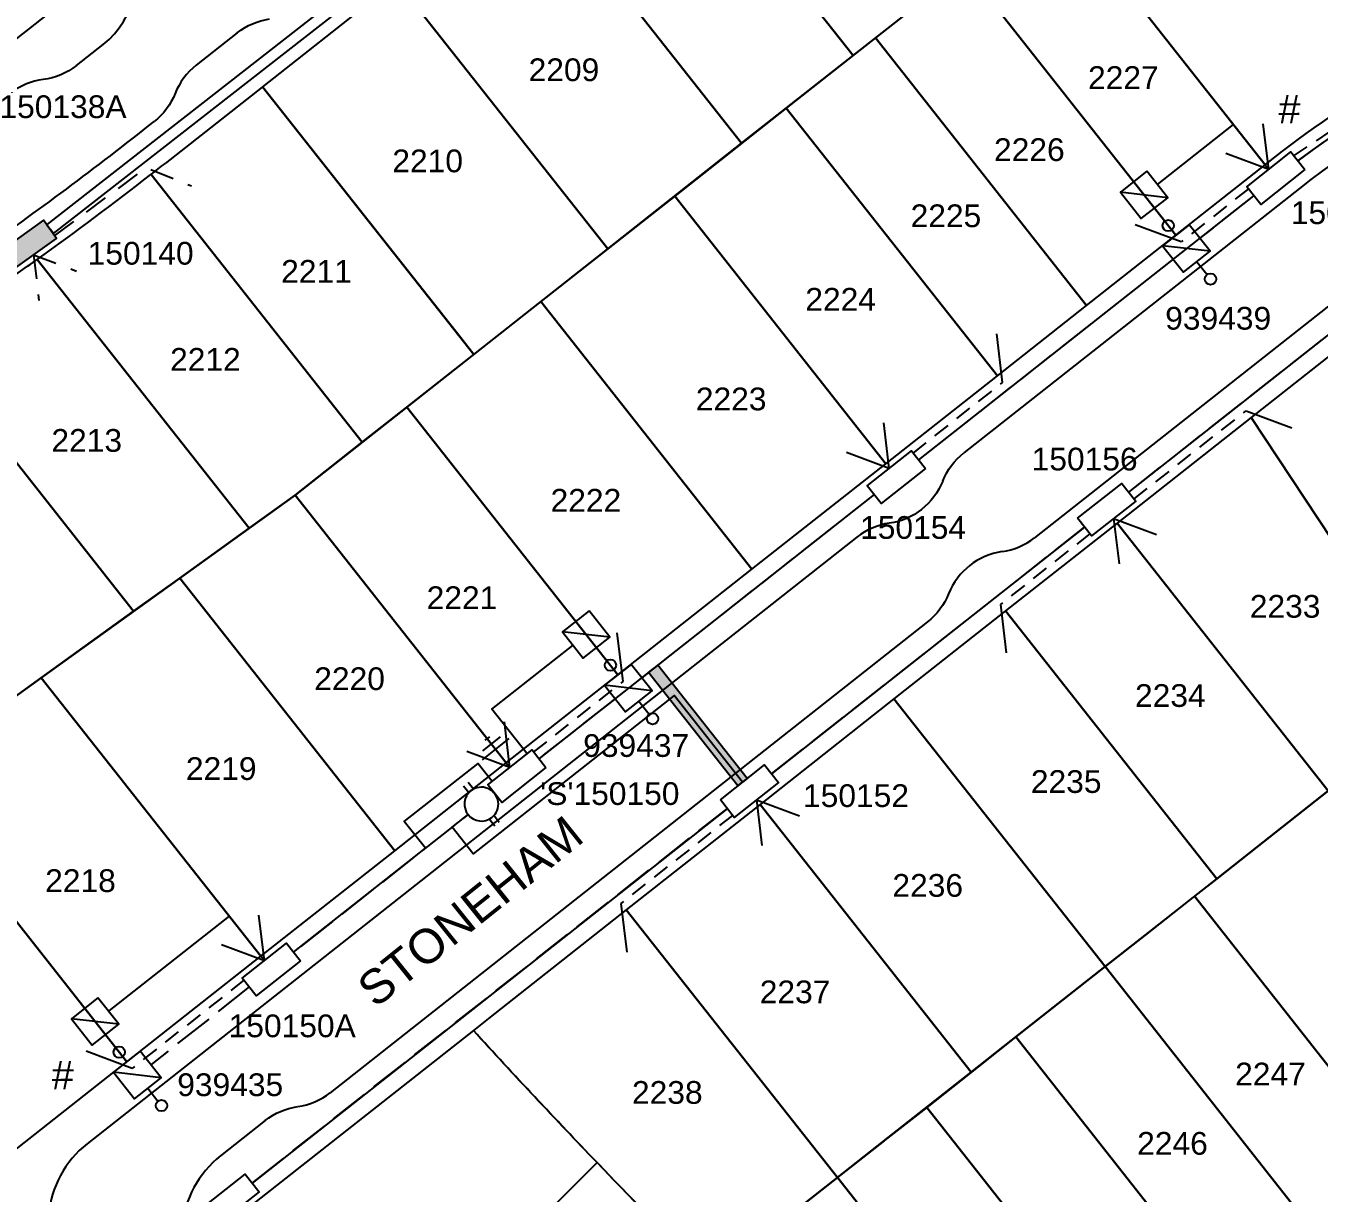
# Model space of a CAD drawing. Header units: metres. Extents: x 291565 to 291879, y 6233708 to 6234033.
# Drawn here: x 291653.9 to 291767.6, y 6233816.7 to 6233919.4 of the extents above; entities that cross this region are included whole.
import ezdxf
from ezdxf.enums import TextEntityAlignment as Align

# ---------------------------------------------------------------- set-up
doc = ezdxf.new("R2010")
doc.units = ezdxf.units.M
doc.header["$LTSCALE"] = 0.7
for name, pattern in [('Cable Exist OH', [1, 1, 0]), ('Cable Exist UG', [8.2, 4, -1.2, 1.8, -1.2]), ('Dash', [5, 3, -2]), ('IE Trench LV', [6.5, 5, -1.5])]:
    doc.linetypes.add(name, pattern=pattern)
doc.layers.get('0').update_dxf_attribs({"color": 6})
for name, color, linetype in [('_User Miscellaneous1', 3, 'Continuous'), ('_User Miscellaneous11', 7, 'Continuous'), ('_User Miscellaneous4', 7, 'Continuous'), ('_User Miscellaneous6', 7, 'Continuous'), ('_User Miscellaneous7', 150, 'Continuous'), ('_User Miscellaneous8', 7, 'Continuous'), ('_User Miscellaneous9', 8, 'Continuous'), ('Cadastre Developer_SP_NEW', 4, 'Continuous'), ('Cadastre Roads_SP_NEW', 8, 'Continuous'), ('Duct_SP_NEW', 2, 'Continuous'), ('Equip_LV_NEW', 5, 'Continuous'), ('Mains_LV_NEW_R6', 2, 'Continuous'), ('Mains_LV_NEW_R94', 2, 'Continuous'), ('Mains_LV_NEW_T84', 2, 'Continuous'), ('Services_SP_NEW_UG', 2, 'Continuous'), ('SupportsUG_SP_LV_EXT', 7, 'Continuous'), ('SupportsUG_SP_LV_NEW', 2, 'Continuous'), ('SupportsUG_SP_LV_SL_NEW', 2, 'Continuous'), ('Trench_SP_NEW', 2, 'Continuous'), ('UG_Details_SP_MISC', 7, 'Continuous')]:
    doc.layers.add(name, color=color, linetype=linetype)
doc.layers.add('_User Miscellaneous5', color=7, linetype='Continuous', lineweight=35)
doc.layers.add('_User Notes', color=7, linetype='Continuous', plot=False)
doc.styles.add('ARIAL', font='arial.ttf', dxfattribs={"height": 2})
doc.styles.add('POLE_LABEL', font='arial.ttf')
doc.styles.add('SL_LABEL', font='arial.ttf')
doc.styles.get("Standard").update_dxf_attribs({"font": 'arial.ttf'})
doc.styles.add('style1', font='iso3098b.shx')
doc.linetypes.add('Cable 1', pattern='A,10,-0.1,["//",style1,S=2.5,R=0,X=0.35,Y=-1.25],-5', length=15.1)
doc.linetypes.add('Cable New UG', pattern='A,8,-1,["x",style1,S=3.5,R=0,X=0.35,Y=-1],-3.5', length=12.5)
doc.linetypes.add('Cable Z', pattern='A,8,-1,["Z",Standard,S=2.5,R=0,X=0.35,Y=-1.25],-3.5', length=12.5)

# ---------------------------------------------------------------- blocks, each defined once
blk = doc.blocks.new('*U113')
at = {"layer": '_User Miscellaneous7', "lineweight": -3}
for points in [[(0, -3.03), (0, -1.58)], [(-1.49, -3.03), (1.5, -6.01)]]:
    blk.add_lwpolyline(points, dxfattribs=at)
blk.add_lwpolyline([(-1.49, -6), (1.49, -6), (1.49, -3.03), (-1.49, -3.03)], close=True, dxfattribs=at)
blk.add_circle((0, -1.08), 0.5, dxfattribs=at)
at = {"layer": '_User Miscellaneous8', "color": 2, "lineweight": -3}
blk.add_lwpolyline([(-1.49, 0), (1.49, 0), (1.49, 2.97), (-1.49, 2.97)], close=True, dxfattribs=at)
at = {"layer": '_User Miscellaneous9', "color": 2, "lineweight": -3}
blk.add_lwpolyline([(-1.49, 2.97), (1.5, -0.01)], dxfattribs=at)
at = {"style": 'POLE_LABEL', "flags": 9}
blk.add_attdef('STRUCTURE_PLANT_NUMBER', text='', height=0.2, dxfattribs=at).set_placement((1.64, 1.73), align=Align.MIDDLE_LEFT)
for tag, flags, p in [('STREET_CODE', 9, (1.64, 1.49)), ('OWNED_BY', 9, (1.64, 1.09)), ('COLUMN_TYPE', 9, (1.64, 1.29)), ('OPERATED_BY', 9, (1.64, 0.89)), ('STATE', 9, (1.64, 0.49)), ('MAINTAINED_BY', 9, (1.64, 0.69)), ('USAGE', 9, (1.64, 0.29)), ('LEGEND', 9, (1.64, 0.09)), ('SUBURB', 9, (1.64, -0.31)), ('STREETNAME', 9, (1.64, -0.51)), ('PARENT', 9, (1.64, -0.11)), ('LOCATION', 9, (1.64, -0.71)), ('NOTES', 9, (1.64, -0.91)), ('LABEL_ALIGNMENT', 9, (1.64, -1.11)), ('Z', 1, (1.64, -1.31))]:
    blk.add_attdef(tag, text='', height=0.2, dxfattribs=dict(flags=flags)).set_placement(p, align=Align.MIDDLE_LEFT)
at = {"layer": '_User Miscellaneous5', "style": 'ARIAL', "flags": 8}
blk.add_attdef('ASSET_NUM', text='', height=2, dxfattribs=at).set_placement((2, 3.49), align=Align.MIDDLE_LEFT)
blk = doc.blocks.new('*U58')
at = {"layer": '_User Miscellaneous8', "color": 2}
blk.add_line((0, 0), (0, 1.45), dxfattribs=at)
blk.add_circle((0, 1.95), 0.5, dxfattribs=at)
for tag, p, flags in [('Z', (0, 0), 1), ('OPERATED_BY', (0, -9.61), 9)]:
    blk.add_attdef(tag, p, '', height=0.2, dxfattribs=dict(flags=flags))
at = {"style": 'SL_LABEL', "flags": 9}
blk.add_attdef('STREET_CODE', text='', height=0.2, dxfattribs=at).set_placement((0, -0.2), align=Align.MIDDLE_LEFT)
at = {"flags": 9}
for tag, p in [('CONSTRUCTED_VOLTAGE', (0, -0.4)), ('CONTROL_TYPE', (0, -0.6)), ('LANTERN_PURPOSE', (0, -0.8)), ('LANTERN_TYPE', (0, -1)), ('NO_PHASES', (0, -1.2)), ('OPERATING_VOLTAGE', (0, -1.4)), ('ORIENTATION', (0, -1.6)), ('OWNED_BY', (0, -1.8)), ('STATE', (0, -2)), ('USAGE', (0, -2.2)), ('CEXIST', (0, -2.4)), ('CNEW', (0, -2.6)), ('CNUMBER', (0, -2.8)), ('CREMOVE', (0, -3)), ('CREPLACE', (0, -3.2)), ('LKINGHEIGHT', (0, -3.4)), ('LBRACKET', (0, -3.6)), ('LBRACKETVOCAB', (0, -3.8)), ('LCATEGORY', (0, -4)), ('LCHARGE1', (0, -4.2)), ('LCHARGE1PERCENT', (0, -4.4)), ('LCHARGE2', (0, -4.6)), ('LCHARGE2PERCENT', (0, -4.8)), ('LCHARGE3', (0, -5)), ('LCHARGE3PERCENT', (0, -5.2)), ('LEXIST', (0, -5.4)), ('LLAMP', (0, -5.6)), ('LLAMPVOCAB', (0, -5.8)), ('LMAST', (0, -6)), ('LMASTVOCAB', (0, -6.2)), ('LNEW', (0, -6.4)), ('LANTNUMBER', (0, -6.6)), ('LOUTREACH', (0, -7)), ('LOUTREACHVOCAB', (0, -7.2)), ('LRATECODE', (0, -7.4)), ('LREMOVE', (0, -7.6)), ('LREPLACE', (0, -7.8)), ('LTYPE', (0, -8)), ('SUBURB', (0, -8.6)), ('STREETNAME', (0, -8.8)), ('LTYPEVOCAB', (0, -8.2)), ('LEGEND', (0, -8.4)), ('LOCATION', (0, -9)), ('NOTES', (0, -9.2)), ('MAINTAINED_BY', (0, -9.86))]:
    blk.add_attdef(tag, text='', height=0.2, dxfattribs=at).set_placement(p, align=Align.MIDDLE_LEFT)
at = {"layer": '_User Notes', "style": 'SL_LABEL', "flags": 8}
blk.add_attdef('ASSET_NUM', text='', height=2.5, dxfattribs=at).set_placement((2, 2), align=Align.MIDDLE_LEFT)
at = {"layer": '_User Notes', "flags": 8}
blk.add_attdef('LNUMBER', text='', height=2.5, dxfattribs=at).set_placement((1.2, -2.8), align=Align.MIDDLE_LEFT)
blk = doc.blocks.new('*U59')
at = {"layer": '_User Miscellaneous7', "lineweight": -3}
for points in [[(0, -3.03), (0, -1.58)], [(-1.49, -3.03), (1.5, -6.01)]]:
    blk.add_lwpolyline(points, dxfattribs=at)
blk.add_lwpolyline([(-1.49, -6), (1.49, -6), (1.49, -3.03), (-1.49, -3.03)], close=True, dxfattribs=at)
blk.add_circle((0, -1.08), 0.5, dxfattribs=at)
at = {"layer": '_User Miscellaneous8', "color": 2, "lineweight": -3}
blk.add_lwpolyline([(-1.49, 0), (1.49, 0), (1.49, 2.97), (-1.49, 2.97)], close=True, dxfattribs=at)
at = {"layer": '_User Miscellaneous9', "color": 2, "lineweight": -3}
blk.add_lwpolyline([(-1.49, 2.97), (1.5, -0.01)], dxfattribs=at)
at = {"style": 'POLE_LABEL', "flags": 9}
blk.add_attdef('STRUCTURE_PLANT_NUMBER', text='', height=0.2, dxfattribs=at).set_placement((1.64, 1.73), align=Align.MIDDLE_LEFT)
for tag, flags, p in [('STREET_CODE', 9, (1.64, 1.49)), ('OWNED_BY', 9, (1.64, 1.09)), ('COLUMN_TYPE', 9, (1.64, 1.29)), ('OPERATED_BY', 9, (1.64, 0.89)), ('STATE', 9, (1.64, 0.49)), ('MAINTAINED_BY', 9, (1.64, 0.69)), ('USAGE', 9, (1.64, 0.29)), ('LEGEND', 9, (1.64, 0.09)), ('SUBURB', 9, (1.64, -0.31)), ('STREETNAME', 9, (1.64, -0.51)), ('PARENT', 9, (1.64, -0.11)), ('LOCATION', 9, (1.64, -0.71)), ('NOTES', 9, (1.64, -0.91)), ('LABEL_ALIGNMENT', 9, (1.64, -1.11)), ('Z', 1, (1.64, -1.31))]:
    blk.add_attdef(tag, text='', height=0.2, dxfattribs=dict(flags=flags)).set_placement(p, align=Align.MIDDLE_LEFT)
at = {"layer": '_User Miscellaneous5', "style": 'ARIAL', "flags": 8}
blk.add_attdef('ASSET_NUM', text='', height=2, dxfattribs=at).set_placement((2, 3.49), align=Align.MIDDLE_LEFT)
blk = doc.blocks.new('*U98')
at = {"lineweight": -3}
blk.add_lwpolyline([(-2.48, 2.49), (2.47, 2.49), (2.47, 0.51), (-2.48, 0.51)], close=True, dxfattribs=at)
for tag, flags, p in [('STREET_CODE', 9, (1.5, 3.5)), ('OWNED_BY', 9, (1.5, 3.3)), ('OPERATED_BY', 9, (1.5, 3.1)), ('STATE', 9, (1.5, 2.7)), ('SUPPORT_TYPE', 9, (1.5, 2.5)), ('MAINTAINED_BY', 9, (1.5, 2.9)), ('USAGE', 9, (1.5, 2.3)), ('SUBURB', 9, (1.5, 1.7)), ('STREETNAME', 9, (1.5, 1.5)), ('LEGEND', 9, (1.5, 2.1)), ('PARENT', 9, (1.5, 1.9)), ('LOCATION', 9, (1.5, 1.3)), ('NOTES', 9, (1.5, 1.1)), ('Z', 1, (1.5, 0.9))]:
    blk.add_attdef(tag, text='', height=0.2, dxfattribs=dict(flags=flags)).set_placement(p, align=Align.MIDDLE_LEFT)
at = {"layer": '_User Miscellaneous4', "style": 'ARIAL', "flags": 8}
blk.add_attdef('ASSET_NUM', text='', height=2, dxfattribs=at).set_placement((2, 5.5), align=Align.MIDDLE_LEFT)
blk = doc.blocks.new('*U91')
at = {"lineweight": -3}
blk.add_lwpolyline([(-2.48, 2.49), (2.47, 2.49), (2.47, 0.51), (-2.48, 0.51)], close=True, dxfattribs=at)
for tag, flags, p in [('STREET_CODE', 9, (1.5, 3.5)), ('OWNED_BY', 9, (1.5, 3.3)), ('OPERATED_BY', 9, (1.5, 3.1)), ('STATE', 9, (1.5, 2.7)), ('SUPPORT_TYPE', 9, (1.5, 2.5)), ('MAINTAINED_BY', 9, (1.5, 2.9)), ('USAGE', 9, (1.5, 2.3)), ('SUBURB', 9, (1.5, 1.7)), ('STREETNAME', 9, (1.5, 1.5)), ('LEGEND', 9, (1.5, 2.1)), ('PARENT', 9, (1.5, 1.9)), ('LOCATION', 9, (1.5, 1.3)), ('NOTES', 9, (1.5, 1.1)), ('Z', 1, (1.5, 0.9))]:
    blk.add_attdef(tag, text='', height=0.2, dxfattribs=dict(flags=flags)).set_placement(p, align=Align.MIDDLE_LEFT)
at = {"layer": '_User Miscellaneous4', "style": 'ARIAL', "flags": 8}
blk.add_attdef('ASSET_NUM', text='', height=2, dxfattribs=at).set_placement((2, 5.5), align=Align.MIDDLE_LEFT)
blk = doc.blocks.new('*U61')
at = {"layer": 'Services_SP_NEW_UG', "color": 2, "flags": 128}
blk.add_lwpolyline([(-9.74, -2.38), (-12.56, 0.89)], dxfattribs=at)
at = {"layer": 'Services_SP_NEW_UG', "color": 2, "linetype": 'Dash', "ltscale": 0.7, "flags": 128}
blk.add_lwpolyline([(-2.32, -1.14), (-9.74, -2.38)], dxfattribs=at)
blk = doc.blocks.new('*U65')
at = {"layer": 'Services_SP_NEW_UG', "color": 2, "flags": 128}
for points in [[(0, 0), (-3.75, 1.48)], [(0, 0), (-3.03, -2.66)]]:
    blk.add_lwpolyline(points, dxfattribs=at)
blk = doc.blocks.new('*U67')
at = {"layer": 'Services_SP_NEW_UG', "color": 2, "flags": 128}
blk.add_lwpolyline([(-1.42, 12.44), (-5.43, 14.02)], dxfattribs=at)
at = {"layer": 'Services_SP_NEW_UG', "color": 2, "linetype": 'Dash', "ltscale": 0.7, "flags": 128}
blk.add_lwpolyline([(0.31, 2.56), (-1.42, 12.44)], dxfattribs=at)
blk = doc.blocks.new('*U66')
at = {"layer": 'Services_SP_NEW_UG', "color": 2, "linetype": 'Dash', "ltscale": 0.7, "flags": 128}
blk.add_lwpolyline([(1.16, -2.31), (3.31, -14.66)], dxfattribs=at)
at = {"layer": 'Services_SP_NEW_UG', "color": 2, "flags": 128}
blk.add_lwpolyline([(3.31, -14.66), (0.07, -17.5)], dxfattribs=at)
blk = doc.blocks.new('*U68')
at = {"layer": 'Services_SP_NEW_UG', "color": 2, "flags": 128}
blk.add_lwpolyline([(-1.42, 12.44), (-5.43, 14.02)], dxfattribs=at)
at = {"layer": 'Services_SP_NEW_UG', "color": 2, "linetype": 'Dash', "ltscale": 0.7, "flags": 128}
blk.add_lwpolyline([(0.31, 2.56), (-1.42, 12.44)], dxfattribs=at)
blk = doc.blocks.new('*U69')
at = {"layer": 'Services_SP_NEW_UG', "color": 2, "flags": 128}
blk.add_lwpolyline([(-0.69, 14.91), (-4.57, 16.8)], dxfattribs=at)
at = {"layer": 'Services_SP_NEW_UG', "color": 2, "linetype": 'Dash', "ltscale": 0.7, "flags": 128}
blk.add_lwpolyline([(0.5, 2.53), (-0.69, 14.91)], dxfattribs=at)
blk = doc.blocks.new('*U70')
at = {"layer": 'Services_SP_NEW_UG', "color": 2, "linetype": 'Dash', "ltscale": 0.7, "flags": 128}
blk.add_lwpolyline([(1.16, -2.31), (2.45, -9.72)], dxfattribs=at)
at = {"layer": 'Services_SP_NEW_UG', "color": 2, "flags": 128}
blk.add_lwpolyline([(2.45, -9.72), (-0.79, -12.57)], dxfattribs=at)
blk = doc.blocks.new('PILLAR_EXT')
blk.add_hatch(color=256).paths.add_polyline_path([(-2.475, 2.49), (-2.475, 0.51), (2.475, 0.51), (2.475, 2.49)])
blk.add_lwpolyline([(-2.475, 0.51), (2.475, 0.51), (2.475, 2.49), (-2.475, 2.49)], close=True)
for tag, p, flags in [('OWNED_BY', (0, 1.3), 9), ('STATE', (0, 1.1), 9), ('SUPPORT_TYPE', (0, 0.9), 9), ('USAGE', (0, 0.7), 9), ('LEGEND', (0, 0.5), 9), ('LOCATION', (0, 0.3), 9), ('NOTES', (0, 0.1), 9), ('PARENT', (0, -0.1), 9), ('STREETNAME', (0, -0.3), 9), ('SUBURB', (0, -0.5), 1)]:
    blk.add_attdef(tag, p, '', height=0.2, dxfattribs=dict(flags=flags))
at = {"layer": '_User Miscellaneous6', "style": 'ARIAL', "flags": 8}
blk.add_attdef('ASSET_NUM', text='', height=2, dxfattribs=at).set_placement((1.5, 7.5), align=Align.TOP_LEFT)
blk = doc.blocks.new('*U83')
blk.add_wipeout([(-1.17, -0.57), (-1.28, -0.72), (-1.36, -0.89), (-1.43, -1.06), (-1.47, -1.25), (-1.49, -1.43), (-1.49, -1.62), (-1.46, -1.81), (-1.41, -1.99), (-1.34, -2.16), (-1.25, -2.32), (-1.13, -2.47), (-1, -2.61), (-0.86, -2.72), (-0.7, -2.82), (-0.53, -2.9), (-0.35, -2.95), (-0.16, -2.99), (0.03, -2.99), (0.21, -2.98), (0.4, -2.94), (0.57, -2.88), (0.74, -2.8), (0.9, -2.69), (1.04, -2.57), (1.17, -2.43), (1.28, -2.28), (1.36, -2.11), (1.43, -1.94), (1.47, -1.75), (1.49, -1.57), (1.49, -1.38), (1.46, -1.19), (1.41, -1.01), (1.34, -0.84), (1.25, -0.68), (1.13, -0.53), (1, -0.39), (0.86, -0.28), (0.7, -0.18), (0.53, -0.1), (0.35, -0.05), (0.16, -0.01), (-0.03, -0.01), (-0.21, -0.02), (-0.4, -0.06), (-0.57, -0.12), (-0.74, -0.2), (-0.9, -0.31), (-1.04, -0.43)])
for p, q in [((-1.47, -1.25), (-2.22, -1.25)), ((-1.47, -1.75), (-2.22, -1.75)), ((1.47, -1.25), (2.22, -1.25)), ((1.47, -1.75), (2.22, -1.75))]:
    blk.add_line(p, q)
blk.add_lwpolyline([(1.49, -1.5, 1), (-1.49, -1.5, 1)], format="xyb", close=True)
for tag, p, flags in [('ORIENTATION', (0, 0), 9), ('Z', (0, 0), 1), ('USAGE', (0, -0.2), 9), ('NOTES', (0, -0.4), 9)]:
    blk.add_attdef(tag, p, '', height=0.2, dxfattribs=dict(flags=flags))
blk = doc.blocks.new('Earth')
for p, q in [((0, -2.04), (0, 0)), ((-1.5, -2.04), (1.5, -2.04)), ((-1, -2.64), (1, -2.64)), ((-0.25, -3.24), (0.25, -3.24))]:
    blk.add_line(p, q)
blk = doc.blocks.new('*U95')
at = {"layer": 'Services_SP_NEW_UG', "color": 2, "flags": 128}
blk.add_lwpolyline([(-1.85, 14.9), (-5.86, 16.48)], dxfattribs=at)
at = {"layer": 'Services_SP_NEW_UG', "color": 2, "linetype": 'Dash', "ltscale": 0.7, "flags": 128}
blk.add_lwpolyline([(0.31, 2.56), (-1.85, 14.9)], dxfattribs=at)
blk = doc.blocks.new('*U112')
at = {"layer": 'Services_SP_NEW_UG', "color": 2, "linetype": 'Dash', "ltscale": 0.7, "flags": 128}
blk.add_lwpolyline([(1.16, -2.31), (3.31, -14.65)], dxfattribs=at)
at = {"layer": 'Services_SP_NEW_UG', "color": 2, "flags": 128}
blk.add_lwpolyline([(3.31, -14.65), (0.07, -17.5)], dxfattribs=at)

msp = doc.modelspace()

# ---------------------------------------------------------------- hatches: boundary and pattern name
at = {"layer": '_User Miscellaneous11', "ltscale": 0.5}
h = msp.add_hatch(color=256, dxfattribs=at)
h.dxf.hatch_style = 1
h.paths.add_polyline_path([(291716.49, 6233852.53), (291717.31, 6233853.17), (291709.44, 6233863.15), (291708.63, 6233862.51)])

# ---------------------------------------------------------------- linework, layer by layer
at = {"layer": 'Cadastre Developer_SP_NEW', "color": 4}
for p, q in [((291726.63, 6233916.81), (291708.06, 6233940.37)), ((291708.06, 6233940.37), (291726.63, 6233916.81)), ((291698.24, 6233932.64), (291716.82, 6233909.08)), ((291716.82, 6233909.08), (291698.24, 6233932.64)), ((291686.46, 6233923.35), (291674.68, 6233914.06)), ((291686.46, 6233923.35), (291705.04, 6233899.79)), ((291705.04, 6233899.79), (291686.46, 6233923.35)), ((291726.63, 6233916.81), (291734.49, 6233923)), ((291716.82, 6233909.08), (291726.63, 6233916.81)), ((291674.64, 6233914.03), (291666.11, 6233907.31)), ((291674.68, 6233914.06), (291674.64, 6233914.03)), ((291674.68, 6233914.06), (291693.26, 6233890.5)), ((291692.11, 6233891.96), (291674.68, 6233914.06)), ((291705.04, 6233899.79), (291716.82, 6233909.08)), ((291664.87, 6233906.33), (291683.44, 6233882.77)), ((291683.44, 6233882.77), (291664.87, 6233906.33)), ((291693.26, 6233890.5), (291705.04, 6233899.79)), ((291654.85, 6233898.85), (291673.49, 6233875.2)), ((291673.49, 6233875.2), (291654.85, 6233898.85)), ((291644.58, 6233891.68), (291663.33, 6233867.89)), ((291663.33, 6233867.89), (291644.58, 6233891.68)), ((291693.26, 6233890.5), (291692.11, 6233891.96)), ((291687.37, 6233885.86), (291693.26, 6233890.5)), ((291683.44, 6233882.77), (291687.37, 6233885.86)), ((291677.55, 6233878.12), (291683.44, 6233882.77)), ((291673.49, 6233875.2), (291677.55, 6233878.12)), ((291667.4, 6233870.81), (291673.49, 6233875.2)), ((291663.33, 6233867.89), (291667.4, 6233870.81)), ((291655.21, 6233862.04), (291663.33, 6233867.89)), ((291653.18, 6233860.58), (291655.21, 6233862.04))]:
    msp.add_line(p, q, dxfattribs=at)
at = {"layer": 'Cadastre Developer_SP_NEW', "color": 4, "flags": 128}
for points in [[(291763.73, 6233907.86, -0.041539), (291775.26, 6233915.49), (291761.98, 6233944.68), (291756.08, 6233940.03), (291754.12, 6233938.48), (291744.3, 6233930.74), (291762.88, 6233907.18), (291763.73, 6233907.86)], [(291774.07, 6233894.74), (291761.64, 6233884.94), (291778.25, 6233859.83), (291788.59, 6233863.98), (291788, 6233876.46), (291787.41, 6233888.95), (291780.58, 6233899.28, 0.029794), (291774.07, 6233894.74)], [(291627.67, 6233842.21, 0.012557), (291648.26, 6233816.83), (291662.74, 6233828.25), (291643.03, 6233853.27), (291627.67, 6233842.21)], [(291783.76, 6233824.47), (291768.43, 6233852.1), (291762.13, 6233847.13), (291758.61, 6233844.36), (291756.65, 6233842.81), (291775.26, 6233819.2, -0.034832), (291783.76, 6233824.47)], [(291772.73, 6233817.28, -0.010833), (291775.26, 6233819.2), (291756.65, 6233842.81), (291752.31, 6233839.39), (291748.8, 6233836.62), (291767.37, 6233813.06), (291772.73, 6233817.28)], [(291714.07, 6233809.25), (291725.24, 6233818.05), (291706.66, 6233841.61), (291694.56, 6233832.07), (291693.22, 6233831.01, 0.012748), (291714.07, 6233809.25)], [(291693.22, 6233831.01), (291672.74, 6233814.87), (291672.29, 6233809.44, 0.006217), (291682.87, 6233798.18), (291704.1, 6233819.38, -0.006733), (291693.22, 6233831.01)], [(291704.1, 6233819.38), (291682.87, 6233798.18, 0.005031), (291691.63, 6233789.26), (291712.85, 6233810.46, -0.005286), (291704.1, 6233819.38)]]:
    msp.add_lwpolyline(points, format="xyb", close=True, dxfattribs=at)
for points in [[(291643.84, 6233918.1), (291646.89, 6233913.7, 0.009832), (291655.77, 6233920.42), (291655.99, 6233920.6), (291657.12, 6233926.53), (291657.12, 6233926.53), (291650.58, 6233937.75)], [(291591.11, 6233895.06, 0.074087), (291711.89, 6233752.36), (291720.48, 6233744.96), (291728.95, 6233754.95), (291728.95, 6233754.95), (291728.1, 6233760.84), (291736.68, 6233767.61), (291748.59, 6233776.99), (291765.27, 6233790.14), (291766.08, 6233790.78), (291768.39, 6233792.6), (291771.6, 6233792.22), (291786.05, 6233803.11), (291786.05, 6233803.11), (291786.55, 6233806.71, -0.197185), (291828.68, 6233815.34), (291834.91, 6233814.16), (291873.72, 6233806.8)], [(291591.67, 6233894.14, 0.075024), (291714.48, 6233750.1)]]:
    msp.add_lwpolyline(points, format="xyb", dxfattribs=at)
for points in [[(291755.02, 6233900.99), (291762.88, 6233907.18), (291744.3, 6233930.74), (291736.45, 6233924.55), (291755.02, 6233900.99)], [(291747.17, 6233894.8), (291755.02, 6233900.99), (291736.45, 6233924.55), (291728.6, 6233918.36), (291747.17, 6233894.8)], [(291739.32, 6233888.61), (291747.17, 6233894.8), (291728.6, 6233918.36), (291720.74, 6233912.17), (291739.32, 6233888.61)], [(291729.5, 6233880.87), (291739.32, 6233888.61), (291720.74, 6233912.17), (291710.93, 6233904.43), (291729.5, 6233880.87)], [(291717.72, 6233871.59), (291729.5, 6233880.87), (291710.93, 6233904.43), (291699.15, 6233895.15), (291717.72, 6233871.59)], [(291705.94, 6233862.3), (291717.72, 6233871.59), (291699.15, 6233895.15), (291687.37, 6233885.86), (291705.94, 6233862.3)], [(291696.12, 6233854.56), (291705.94, 6233862.3), (291687.37, 6233885.86), (291677.55, 6233878.12), (291696.12, 6233854.56)], [(291778.25, 6233859.83), (291761.64, 6233884.94), (291749.86, 6233875.66), (291768.43, 6233852.1), (291778.25, 6233859.83)], [(291686.3, 6233846.82), (291696.12, 6233854.56), (291677.55, 6233878.12), (291667.4, 6233870.81), (291686.3, 6233846.82)], [(291762.13, 6233847.13), (291768.43, 6233852.1), (291749.86, 6233875.66), (291740.04, 6233867.92), (291758.61, 6233844.36), (291762.13, 6233847.13)], [(291655.21, 6233862.04), (291674.52, 6233837.54), (291686.3, 6233846.82), (291667.4, 6233870.81), (291655.21, 6233862.04)], [(291752.31, 6233839.39), (291758.61, 6233844.36), (291740.04, 6233867.92), (291730.22, 6233860.18), (291748.8, 6233836.62), (291752.31, 6233839.39)], [(291643.03, 6233853.27), (291662.74, 6233828.25), (291674.52, 6233837.54), (291655.21, 6233862.04), (291643.03, 6233853.27)], [(291740.53, 6233830.11), (291748.8, 6233836.62), (291730.22, 6233860.18), (291718.44, 6233850.89), (291737.02, 6233827.33), (291740.53, 6233830.11)], [(291728.75, 6233820.82), (291737.02, 6233827.33), (291718.44, 6233850.89), (291706.66, 6233841.61), (291725.24, 6233818.05), (291728.75, 6233820.82)], [(291767.37, 6233813.06), (291748.8, 6233836.62), (291740.94, 6233830.43), (291759.51, 6233806.87), (291767.37, 6233813.06)], [(291759.51, 6233806.87), (291740.94, 6233830.43), (291740.94, 6233830.43), (291737.62, 6233827.81), (291733.1, 6233824.22), (291751.66, 6233800.68), (291759.51, 6233806.87)], [(291748, 6233797.79), (291751.66, 6233800.68), (291733.1, 6233824.22), (291729.43, 6233821.35), (291729.36, 6233821.3), (291725.54, 6233818.29), (291725.24, 6233818.05), (291743.81, 6233794.49), (291748, 6233797.79)], [(291735.73, 6233788.12), (291743.81, 6233794.49), (291725.24, 6233818.05), (291725.24, 6233818.05), (291714.07, 6233809.25)]]:
    msp.add_lwpolyline(points, close=True, dxfattribs=at)
at = {"layer": 'Cadastre Developer_SP_NEW', "color": 4}
for start, end in [(307.945, 308.2474), (305.5567, 307.945), (304.7789, 305.5567)]:
    msp.add_arc((291480.39, 6234142.91), 300, start, end, dxfattribs=at)
at = {"layer": 'Cadastre Roads_SP_NEW'}
for p, q in [((291672.45, 6233918.8), (291668.84, 6233915.95)), ((291765.9, 6233905.11), (291736.37, 6233881.83)), ((291771.9, 6233897.49), (291742.58, 6233874.37)), ((291726.96, 6233874.42), (291659.25, 6233821.04)), ((291733.17, 6233866.96), (291680.61, 6233825.53)), ((291674.92, 6233823.08), (291670.99, 6233819.98))]:
    msp.add_line(p, q, dxfattribs=at)
at = {"layer": 'Cadastre Roads_SP_NEW', "flags": 128}
msp.add_lwpolyline([(291658.3, 6233915.92), (291660.65, 6233917.77, 0.373925), (291662.49, 6233927.44)], format="xyb", dxfattribs=at)
at = {"layer": 'Cadastre Roads_SP_NEW', "linetype": 'Continuous', "flags": 128}
for points in [[(291732.76, 6233725.99, -0.010371), (291711.97, 6233743.15, -0.007558), (291697.48, 6233756.02, -0.068954), (291585.16, 6233891.55, -0.068954)], [(291579.39, 6233888.14, 0.069008), (291692.95, 6233751.08, 0.018028), (291728.52, 6233720.81)], [(291725.86, 6233717.55, -0.018001), (291690.12, 6233747.98, -0.069041), (291575.78, 6233886, -0.069041)], [(291685.59, 6233743.03, -0.069093), (291570.01, 6233882.59, -0.069093)]]:
    msp.add_lwpolyline(points, format="xyb", dxfattribs=at)
at = {"layer": 'Cadastre Roads_SP_NEW'}
for centre, radius, start, end in [((291815.33, 6233842.4), 79.85, 99.3092, 128.2474), ((291672.56, 6233911.24), 6, 128.2474, 158.1738), ((291656.17, 6233908.75), 6, 97.5591, 126.8945), ((291478.44, 6234145.63), 299.85, 304.7886, 308.5067), ((291730.68, 6233869.71), 6, 98.3209, 128.2474), ((291738.86, 6233879.08), 6, 278.3209, 308.2474), ((291740.6, 6233867.21), 6, 98.3209, 158.1738), ((291676.9, 6233830.24), 6, 278.3209, 308.2474), ((291664.82, 6233813.97), 9, 128.2474, 221.7201), ((291676.57, 6233812.92), 9, 128.2474, 222.5208)]:
    msp.add_arc(centre, radius, start, end, dxfattribs=at)
at = {"layer": 'Cadastre Roads_SP_NEW', "extrusion": (0, 0, -1)}
for centre, radius, start, end in [((-291676.17, 6233914.09), 6, 51.7526, 81.6791), ((-291654.6, 6233920.64), 6, 231.9126, 262.4409), ((-291661.42, 6233915.7), 6, 201.8262, 231.7526), ((-291740.08, 6233877.12), 6, 21.8262, 51.7526), ((-291728.95, 6233881.56), 5.98, 201.7231, 261.7821), ((-291729.46, 6233871.67), 6, 201.8262, 231.7526), ((-291678.63, 6233818.37), 6, 51.7526, 81.6791), ((-291674.92, 6233823.08), 0.00136, 231.7169, 231.8009), ((-292130.36, 6234229.04), 634.3, 312.46265, 319.46854)]:
    msp.add_arc(centre, radius, start, end, dxfattribs=at)
at = {"layer": 'Duct_SP_NEW'}
for p, q in [((291708.63, 6233862.51), (291709.03, 6233862.83)), ((291716.49, 6233852.53), (291708.63, 6233862.51)), ((291709.44, 6233863.15), (291709.03, 6233862.83)), ((291717.31, 6233853.17), (291709.44, 6233863.15)), ((291716.49, 6233852.53), (291716.9, 6233852.85)), ((291717.31, 6233853.17), (291716.9, 6233852.85))]:
    msp.add_line(p, q, dxfattribs=at)
at = {"layer": 'Mains_LV_NEW_R6', "color": 2, "linetype": 'Cable Z', "flags": 128}
for points in [[(291753.4, 6233905.45), (291760.09, 6233910.72), (291763.19, 6233906.78)], [(291697.95, 6233855.36), (291694.85, 6233859.29), (291701.99, 6233864.92)], [(291674.84, 6233837.14), (291671.74, 6233841.07), (291661.14, 6233832.72)]]:
    msp.add_lwpolyline(points, dxfattribs=at)
at = {"layer": 'Mains_LV_NEW_R94', "color": 2, "linetype": 'Cable 1'}
msp.add_lwpolyline([(291677.4, 6233837.89), (291689, 6233847.04), (291687.14, 6233849.39), (291693.63, 6233854.51), (291694.87, 6233852.93)], dxfattribs=at)
at = {"layer": 'Mains_LV_NEW_T84', "color": 2, "linetype": 'Cable New UG'}
for points in [[(291765.76, 6233907.53, -0.154935), (291812.41, 6233924.2), (291817.06, 6233929.3), (291816.65, 6233937.94)], [(291750.87, 6233878.37), (291773.14, 6233895.92, -0.156423), (291812.14, 6233910.47), (291813.05, 6233910.52), (291815.02, 6233908.73), (291815.56, 6233897.13), (291818.56, 6233897.27), (291818.3, 6233902.78)]]:
    msp.add_lwpolyline(points, format="xyb", dxfattribs=at)
for points in [[(291761.86, 6233904.47), (291732.37, 6233881.23)], [(291728.48, 6233878.16), (291698.99, 6233854.92)], [(291746.99, 6233875.3), (291719.46, 6233853.6)], [(291716.9, 6233852.85), (291710.89, 6233860.48), (291693.21, 6233846.54), (291691.35, 6233848.89), (291695.11, 6233851.85)], [(291715.57, 6233850.54), (291673.76, 6233817.58)]]:
    msp.add_lwpolyline(points, dxfattribs=at)
at = {"layer": 'Services_SP_NEW_UG', "color": 2, "linetype": 'Dash', "flags": 128}
for points in [[(291656.38, 6233900.93), (291664.44, 6233906.94), (291668.44, 6233905.33)], [(291654.53, 6233899.25), (291655.01, 6233895.24)], [(291654.53, 6233899.25), (291658.31, 6233897.84)]]:
    msp.add_lwpolyline(points, dxfattribs=at)
at = {"layer": 'Trench_SP_NEW', "linetype": 'IE Trench LV', "flags": 128}
for points in [[(291810.31, 6233924.09, 0.148368), (291765.76, 6233907.53, 0.148368)], [(291750.87, 6233878.37), (291773.14, 6233895.92, -0.156423), (291812.14, 6233910.47), (291813.05, 6233910.52), (291817.12, 6233906.81)]]:
    msp.add_lwpolyline(points, format="xyb", dxfattribs=at)
for points in [[(291761.86, 6233904.47), (291757.12, 6233900.73)], [(291754.78, 6233898.89), (291732.37, 6233881.23)], [(291728.48, 6233878.16), (291708.03, 6233862.04)], [(291719.46, 6233853.6), (291746.99, 6233875.3)], [(291705.7, 6233860.2), (291698.99, 6233854.92)], [(291695.11, 6233851.85), (291677.4, 6233837.89)], [(291673.76, 6233817.58), (291715.57, 6233850.54)], [(291673.51, 6233834.83), (291664.84, 6233827.99)]]:
    msp.add_lwpolyline(points, dxfattribs=at)
at = {"layer": 'UG_Details_SP_MISC'}
for p, q in [((291655.69, 6233901.89), (291695.08, 6233932.66)), ((291656.28, 6233901.13), (291695.67, 6233931.9)), ((291655.69, 6233901.89), (291655.99, 6233901.51)), ((291656.28, 6233901.13), (291655.99, 6233901.51))]:
    msp.add_line(p, q, dxfattribs=at)

# ---------------------------------------------------------------- block references
at = {"layer": 'Services_SP_NEW_UG'}
for name, p, rotation in [('*U69', (291762.88, 6233907.18), 298.3434626479232), ('*U70', (291762.88, 6233907.18), 298.3434626297482), ('*U68', (291729.5, 6233880.87), 298.3434626479232), ('*U66', (291749.86, 6233875.66), 118.3434626297482), ('*U67', (291749.86, 6233875.66), 118.3434626479232), ('*U68', (291696.12, 6233854.56), 298.3434626479232), ('*U95', (291718.44, 6233850.89), 118.3434626479232), ('*U112', (291674.52, 6233837.54), 298.3434626297482), ('*U61', (291775.26, 6233819.2), 28.34346266721276)]:
    msp.add_blockref(name, p, dxfattribs=dict(at, rotation=rotation))
at = {"layer": 'Services_SP_NEW_UG', "color": 2}
for p, rotation in [((291763.19, 6233906.78), 298.3434626472323), ((291729.81, 6233880.47), 298.3434626472323), ((291749.54, 6233876.06), 118.3434626472323), ((291696.44, 6233854.16), 298.3434626472323), ((291718.13, 6233851.29), 118.3434626472323), ((291674.84, 6233837.14), 298.3434626472323)]:
    msp.add_blockref('*U65', p, dxfattribs=dict(at, rotation=rotation))
at = {"layer": 'SupportsUG_SP_LV_EXT'}
ref = msp.add_blockref('PILLAR_EXT', (291646.89, 6233913.7), dxfattribs=dict(at, rotation=214.7788917375325))
ref.add_attrib('ASSET_NUM_001', '150138A', (291651.53, 6233911.3), dxfattribs={"layer": '_User Miscellaneous6', "height": 2, "style": 'ARIAL'})
ref = msp.add_blockref('PILLAR_EXT', (291654.84, 6233898.85), dxfattribs=dict(at, rotation=35.55668420299445))
ref.add_attrib('ASSET_NUM_001', '150140', (291659.29, 6233898.4), dxfattribs={"layer": '_User Miscellaneous6', "height": 2, "style": 'ARIAL'})
at = {"layer": 'SupportsUG_SP_LV_NEW'}
ref = msp.add_blockref('*U98', (291762.88, 6233907.18), dxfattribs=dict(at, rotation=218.2473733903543))
ref.add_attrib('ASSET_NUM_001', '150158', (291765.13, 6233901.97), dxfattribs={"layer": '_User Miscellaneous4', "height": 2, "style": 'ARIAL'})
ref = msp.add_blockref('*U91', (291729.5, 6233880.87), dxfattribs=dict(at, rotation=218.2473733747336))
ref.add_attrib('ASSET_NUM_001', '150154', (291727.24, 6233874.27), dxfattribs={"layer": '_User Miscellaneous4', "height": 2, "style": 'ARIAL'})
ref = msp.add_blockref('*U98', (291749.86, 6233875.66), dxfattribs=dict(at, rotation=38.24737336278815))
ref.add_attrib('ASSET_NUM_001', '150156', (291742.33, 6233880.29), dxfattribs={"layer": '_User Miscellaneous4', "height": 2, "style": 'ARIAL'})
ref = msp.add_blockref('*U98', (291718.44, 6233850.89), dxfattribs=dict(at, rotation=38.24737337792275))
ref.add_attrib('ASSET_NUM_001', '150152', (291722.22, 6233850.67), dxfattribs={"layer": '_User Miscellaneous4', "height": 2, "style": 'ARIAL'})
ref = msp.add_blockref('*U98', (291674.52, 6233837.54), dxfattribs=dict(at, rotation=218.2473733752196))
ref.add_attrib('ASSET_NUM_001', '150150A', (291671.69, 6233830.41), dxfattribs={"layer": '_User Miscellaneous4', "height": 2, "style": 'ARIAL'})
ref = msp.add_blockref('*U98', (291672.74, 6233814.87), dxfattribs=dict(at, rotation=38.24737337792275))
ref.add_attrib('ASSET_NUM_001', '150148', (291659.92, 6233812.27), dxfattribs={"layer": '_User Miscellaneous4', "height": 2, "style": 'ARIAL'})
at = {"layer": 'SupportsUG_SP_LV_SL_NEW', "ltscale": 0.5}
ref = msp.add_blockref('*U59', (291755.02, 6233900.99), dxfattribs=dict(at, rotation=218.2473733744713))
ref.add_attrib('ASSET_NUM_001', '939439', (291754.08, 6233892.68), dxfattribs={"layer": '_User Miscellaneous5', "height": 2, "style": 'ARIAL'})
for p, rotation in [((291756.86, 6233898.66), 218.2473733744713), ((291707.78, 6233859.97), 218.2473733650332), ((291664.58, 6233825.92), 218.2473733714779)]:
    msp.add_blockref('*U58', p, dxfattribs=dict(at, rotation=rotation))
ref = msp.add_blockref('*U59', (291705.94, 6233862.3), dxfattribs=dict(at, rotation=218.2473733650332))
ref.add_attrib('ASSET_NUM_001', '939437', (291702.88, 6233855.08), dxfattribs={"layer": '_User Miscellaneous5', "height": 2, "style": 'ARIAL'})
ref = msp.add_blockref('*U113', (291662.74, 6233828.25), dxfattribs=dict(at, rotation=218.2473733714779))
ref.add_attrib('ASSET_NUM_001', '939435', (291667.17, 6233825.23), dxfattribs={"layer": '_User Miscellaneous5', "height": 2, "style": 'ARIAL'})

# ---------------------------------------------------------------- texts
at = {"layer": '_User Miscellaneous1', "color": 7, "char_height": 2.5, "attachment_point": 1, "rotation": 0.1586, "style": 'ARIAL'}
for insert in [(291764.03, 6233913.34), (291656.12, 6233828.33)]:
    msp.add_mtext_dynamic_manual_height_columns('{\\C3;#}', width=5, gutter_width=10, heights=[0], dxfattribs=dict(at, insert=insert))
at = {"layer": 'Cadastre Developer_SP_NEW', "color": 4, "style": 'ARIAL'}
for s, p in [('2209', (291701.19, 6233915.55)), ('2227', (291750.4, 6233914.86)), ('2226', (291742.13, 6233908.52)), ('2210', (291689.2, 6233907.53)), ('2225', (291734.79, 6233902.7)), ('2211', (291679.42, 6233897.81)), ('2224', (291725.53, 6233895.35)), ('2212', (291669.65, 6233890.06)), ('2223', (291715.9, 6233886.58)), ('2213', (291659.21, 6233882.93)), ('2222', (291703.12, 6233877.66)), ('2221', (291692.22, 6233869.09)), ('2233', (291764.63, 6233868.33)), ('2220', (291682.33, 6233861.96)), ('2234', (291754.53, 6233860.48)), ('2219', (291671.04, 6233854.05)), ('2235', (291745.37, 6233852.91)), ('2218', (291658.66, 6233844.19)), ('2236', (291733.19, 6233843.77)), ('2237', (291721.52, 6233834.4)), ('2247', (291763.34, 6233827.17)), ('2238', (291710.28, 6233825.55)), ('2246', (291754.72, 6233821.07))]:
    msp.add_text(s, height=2, dxfattribs=at).set_placement(p, align=Align.MIDDLE_CENTER)
at = {"layer": 'Cadastre Roads_SP_NEW', "color": 2, "style": 'ARIAL'}
msp.add_text('STONEHAM', height=3, rotation=38.6934, dxfattribs=at).set_placement((291693.87, 6233840.33), align=Align.CENTER)

# ---------------------------------------------------------------- next in the draw order: block references
at = {"layer": 'Equip_LV_NEW', "linetype": 'Cable Exist UG', "lineweight": 0, "ltscale": 0.5, "rotation": 308.2473733753243}
msp.add_blockref('*U83', (291695.11, 6233851.85), dxfattribs=at)

# ---------------------------------------------------------------- next in the draw order: block references
at = {"layer": 'Equip_LV_NEW', "linetype": 'Cable Exist OH', "lineweight": 0, "rotation": 218.247373410561}
msp.add_blockref('Earth', (291696.44, 6233854.16), dxfattribs=at)
at = {"layer": 'SupportsUG_SP_LV_NEW'}
ref = msp.add_blockref('*U98', (291696.12, 6233854.56), dxfattribs=dict(at, rotation=218.2473733752196))
ref.add_attrib('ASSET_NUM_001', "'S'150150", (291699.1, 6233850.85), dxfattribs={"layer": '_User Miscellaneous4', "height": 2, "style": 'ARIAL'})

doc.saveas('drawing.dxf')
